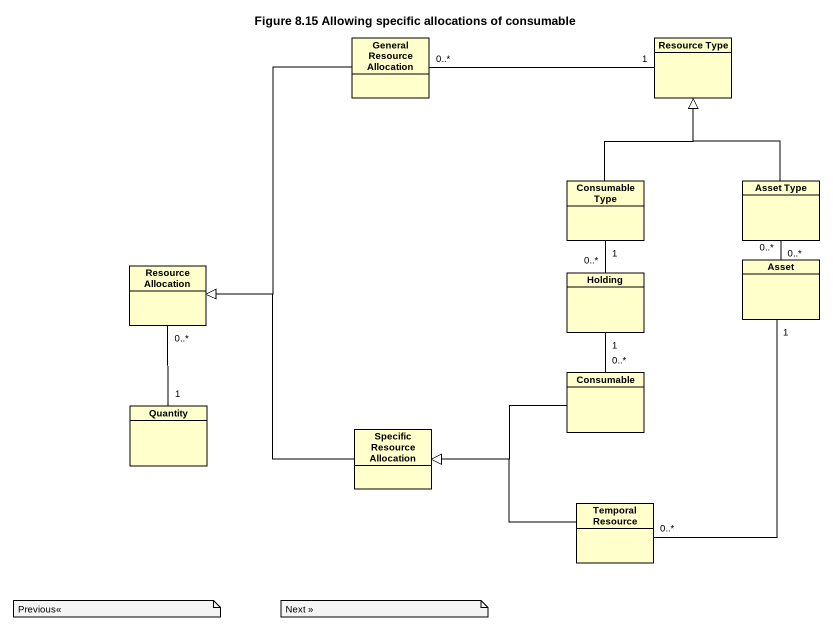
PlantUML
@startuml
title Figure 8.15 Allowing specific allocations of consumable
hide circle
hide empty members
class "General Resource Allocation" as General_Resource_Allocation
class "Resource Type" as Resource_Type
class "Consumable Type" as Consumable_Type
class "Asset Type" as Asset_Type
class "Resource Allocation" as Resource_Allocation
class Asset
class Holding
class Consumable
class Quantity
class "Specific Resource Allocation" as Specific_Resource_Allocation
class "Temporal Resource" as Temporal_Resource
General_Resource_Allocation --|> Resource_Allocation
Resource_Type "1" -left- "0..*" General_Resource_Allocation
Consumable_Type -up-|> Resource_Type
Consumable_Type "1" -- "0..*" Holding
Asset_Type -up-|> Resource_Type
Asset_Type "0..*" -- "0..*" Asset
Asset "1" -- "0..*" Temporal_Resource
Holding "1" -- "0..*" Consumable
Consumable -left-|> Specific_Resource_Allocation
Quantity "1" -up- "0..*" Resource_Allocation
Specific_Resource_Allocation -up-|> Resource_Allocation
Temporal_Resource -left-|> Specific_Resource_Allocation
note as N1
  Previous<<
end note
note as N2
  Next >>
end note
@enduml
